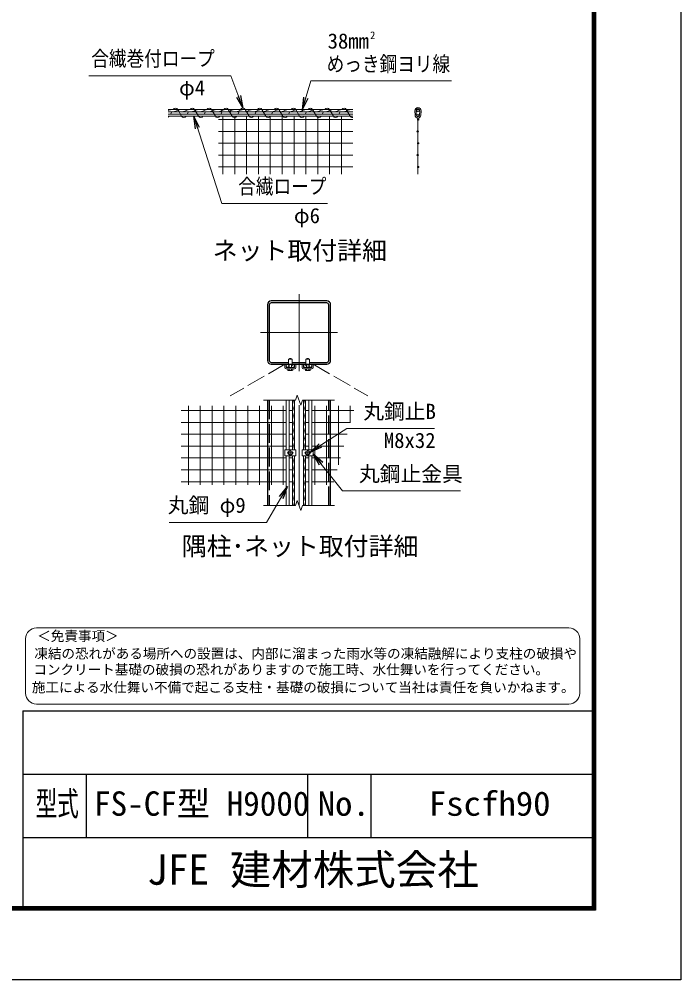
# Model space of a CAD drawing. Units: millimetres, scale not verified. Extents: x -16800 to 16800, y -11880 to 11880.
# Drawn here: x 8433 to 16800, y -11880 to 261 of the extents above; entities that cross this region are included whole.
import ezdxf
from ezdxf.enums import TextEntityAlignment as Align

# ---------------------------------------------------------------- set-up
doc = ezdxf.new("R2010")
doc.units = ezdxf.units.MM
doc.header["$LTSCALE"] = 40
doc.linetypes.add('DASHED', pattern=[7.5, 6, -1.5])
doc.linetypes.add('USER1', pattern=[50.8, 31.75, -6.35, 6.35, -6.35])
for name, color, linetype, lineweight in [('0-0_D-TTL-TXT', 7, 'Continuous', 13), ('0-1_D-STR1', 1, 'Continuous', 25), ('0-2_D-BMK', 2, 'USER1', 13), ('0-3_D-STR3', 3, 'Continuous', 13), ('0-4_D-STR-DIM', 7, 'Continuous', 13), ('0-5_D-STR-TXT', 7, 'Continuous', 13), ('0-7_D-STR2', 7, 'Continuous', 13), ('0-C_D-TTL', 7, 'Continuous', 25)]:
    doc.layers.add(name, color=color, linetype=linetype, lineweight=lineweight)
doc.layers.add('0-8_0', color=7, linetype='Continuous')
doc.styles.add('ＭＳ ゴシック', font='')
doc.styles.get('ＭＳ ゴシック').set_extended_font_data('MS Gothic')

# ---------------------------------------------------------------- blocks, each defined once
blk = doc.blocks.new('_Open')
at = {"layer": '0-8_0'}
blk.add_line((-40, 6.67), (0, 0), dxfattribs=at)
blk.add_lwpolyline([(-40, -6.67), (0, 0), (-40, 0)], dxfattribs=at)

msp = doc.modelspace()

# ---------------------------------------------------------------- linework, layer by layer
at = {"layer": '0-0_D-TTL-TXT', "color": 2}
for p, q in [((15385.01, -7431.5), (8651.13, -7431.5)), ((8513.45, -7569.18), (8513.45, -8257.56)), ((15522.69, -8257.56), (15522.69, -7569.18)), ((8651.13, -8395.24), (15385.01, -8395.24))]:
    msp.add_line(p, q, dxfattribs=at)
for centre, start, end in [((8651.13, -7569.18), 90, 180), ((15385.01, -7569.18), 0, 90), ((8651.13, -8257.56), 180, 270), ((15385.01, -8257.56), 270, 0)]:
    msp.add_arc(centre, 137.68, start, end, dxfattribs=at)
at = {"layer": '0-1_D-STR1'}
for p, q in [((11571.83, -3348.25), (11571.83, -4052.25)), ((11595.83, -3348.25), (11595.83, -4052.25)), ((12323.83, -3300.25), (11619.83, -3300.25)), ((12323.83, -3324.25), (11619.83, -3324.25)), ((12347.83, -4052.25), (12347.83, -3348.25)), ((12371.83, -4052.25), (12371.83, -3348.25)), ((11619.83, -4076.25), (11839.59, -4076.25)), ((11619.83, -4100.25), (12323.83, -4100.25)), ((11884.08, -4076.25), (12059.59, -4076.25)), ((12104.08, -4076.25), (12323.83, -4076.25)), ((11571.83, -4553.47), (11571.83, -5886.8)), ((12371.83, -5886.8), (12371.83, -4553.47))]:
    msp.add_line(p, q, dxfattribs=at)
at = {"layer": '0-1_D-STR1', "linetype": 'DASHED'}
for p, q in [((11595.83, -4553.47), (11595.83, -5886.8)), ((12347.83, -5886.8), (12347.83, -4553.47))]:
    msp.add_line(p, q, dxfattribs=at)
at = {"layer": '0-1_D-STR1'}
for centre, radius, start, end in [((11619.83, -3348.25), 48, 90, 180), ((11619.83, -3348.25), 24, 90, 180), ((12323.83, -3348.25), 48, 0, 90), ((12323.83, -3348.25), 24, 0, 90), ((11619.83, -4052.25), 48, 180, 270), ((11619.83, -4052.25), 24, 180, 270), ((12323.83, -4052.25), 24, 270, 0), ((12323.83, -4052.25), 48, 270, 0)]:
    msp.add_arc(centre, radius, start, end, dxfattribs=at)
at = {"layer": '0-2_D-BMK'}
for p, q in [((11971.83, -3214.76), (11971.83, -4185.75)), ((11486.34, -3700.25), (12457.33, -3700.25)), ((11971.83, -5886.8), (11971.83, -4553.47)), ((11821.83, -5220.14), (11901.83, -5220.14)), ((11861.83, -5260.14), (11861.83, -5180.14)), ((12121.83, -5220.14), (12041.83, -5220.14)), ((12081.83, -5260.14), (12081.83, -5180.14))]:
    msp.add_line(p, q, dxfattribs=at)
at = {"layer": '0-3_D-STR3'}
for p, q in [((10318.17, -879.64), (12651.51, -879.64)), ((10318.17, -911.64), (12651.51, -911.64)), ((12651.51, -939.64), (10318.17, -939.64)), ((12651.51, -963.64), (10318.17, -963.64)), ((13439.53, -952.21), (13435.53, -896.21)), ((13455.49, -951.07), (13451.49, -895.07)), ((13495.53, -951.07), (13499.53, -895.07)), ((13511.49, -952.21), (13515.49, -896.21)), ((11793.03, -4100.25), (11809.83, -4100.25)), ((11793.03, -4140.25), (11793.03, -4100.25)), ((11809.83, -4138.25), (11809.83, -4100.25)), ((11839.43, -4100.25), (11839.83, -4037.45)), ((11883.83, -4037.45), (11839.83, -4037.45)), ((11845.83, -4033.85), (11850.63, -4029.05)), ((11845.83, -4033.85), (11877.83, -4033.85)), ((11845.83, -4037.45), (11845.83, -4033.85)), ((11845.83, -4140.25), (11845.83, -4100.25)), ((11848.83, -4037.45), (11848.83, -4030.85)), ((11848.83, -4140.25), (11848.83, -4100.25)), ((11850.63, -4029.05), (11873.03, -4029.05)), ((11877.83, -4033.85), (11873.03, -4029.05)), ((11874.83, -4037.45), (11874.83, -4030.85)), ((11874.83, -4140.25), (11874.83, -4100.25)), ((11877.83, -4037.45), (11877.83, -4033.85)), ((11877.83, -4140.25), (11877.83, -4100.25)), ((11883.83, -4037.45), (11884.23, -4100.25)), ((11913.83, -4138.25), (11913.83, -4100.25)), ((11913.83, -4100.25), (11930.63, -4100.25)), ((11930.63, -4140.25), (11930.63, -4100.25)), ((12013.03, -4100.25), (12029.83, -4100.25)), ((12013.03, -4140.25), (12013.03, -4100.25)), ((12029.83, -4138.25), (12029.83, -4100.25)), ((12059.43, -4100.25), (12059.83, -4037.45)), ((12103.83, -4037.45), (12059.83, -4037.45)), ((12065.83, -4033.85), (12070.63, -4029.05)), ((12065.83, -4033.85), (12097.83, -4033.85)), ((12065.83, -4037.45), (12065.83, -4033.85)), ((12065.83, -4140.25), (12065.83, -4100.25)), ((12068.83, -4037.45), (12068.83, -4030.85)), ((12068.83, -4140.25), (12068.83, -4100.25)), ((12070.63, -4029.05), (12093.03, -4029.05)), ((12097.83, -4033.85), (12093.03, -4029.05)), ((12094.83, -4037.45), (12094.83, -4030.85)), ((12094.83, -4140.25), (12094.83, -4100.25)), ((12097.83, -4037.45), (12097.83, -4033.85)), ((12097.83, -4140.25), (12097.83, -4100.25)), ((12103.83, -4037.45), (12104.23, -4100.25)), ((12133.83, -4138.25), (12133.83, -4100.25)), ((12133.83, -4100.25), (12150.63, -4100.25)), ((12150.63, -4140.25), (12150.63, -4100.25)), ((11809.83, -4157.05), (11913.83, -4157.05)), ((11811.83, -4140.25), (11911.83, -4140.25)), ((11831.81, -4157.05), (11831.81, -4175.47)), ((11831.81, -4157.05), (11891.86, -4157.05)), ((11836.63, -4178.25), (11831.81, -4175.47)), ((11836.63, -4178.25), (11887.03, -4178.25)), ((11846.82, -4157.05), (11846.82, -4175.47)), ((11876.84, -4157.05), (11876.84, -4175.47)), ((11887.03, -4178.25), (11891.86, -4175.47)), ((11891.86, -4157.05), (11891.86, -4175.47)), ((12029.83, -4157.05), (12133.83, -4157.05)), ((12031.83, -4140.25), (12131.83, -4140.25)), ((12051.81, -4157.05), (12051.81, -4175.47)), ((12051.81, -4157.05), (12111.86, -4157.05)), ((12056.63, -4178.25), (12051.81, -4175.47)), ((12056.63, -4178.25), (12107.03, -4178.25)), ((12066.82, -4157.05), (12066.82, -4175.47)), ((12096.84, -4157.05), (12096.84, -4175.47)), ((12107.03, -4178.25), (12111.86, -4175.47)), ((12111.86, -4157.05), (12111.86, -4175.47)), ((11809.83, -5182.14), (11809.83, -4553.47)), ((11845.83, -5182.14), (11845.83, -4553.47)), ((11889.83, -5182.14), (11889.83, -4553.47)), ((11913.83, -5182.14), (11913.83, -4553.47)), ((12029.83, -5182.14), (12029.83, -4553.47)), ((12053.83, -5182.14), (12053.83, -4553.47)), ((12097.83, -5182.14), (12097.83, -4553.47)), ((12133.83, -5182.14), (12133.83, -4553.47)), ((11793.03, -5182.14), (11930.63, -5182.14)), ((11793.03, -5182.14), (11793.03, -5258.14)), ((11835.83, -5205.12), (11861.83, -5190.11)), ((11835.83, -5235.15), (11835.83, -5205.12)), ((11861.83, -5190.11), (11887.83, -5205.12)), ((11887.83, -5205.12), (11887.83, -5235.15)), ((11930.63, -5182.14), (11930.63, -5258.14)), ((12150.63, -5182.14), (12013.03, -5182.14)), ((12013.03, -5182.14), (12013.03, -5258.14)), ((12081.83, -5190.11), (12055.83, -5205.12)), ((12055.83, -5205.12), (12055.83, -5235.15)), ((12107.83, -5205.12), (12081.83, -5190.11)), ((12107.83, -5235.15), (12107.83, -5205.12)), ((12150.63, -5182.14), (12150.63, -5258.14)), ((11793.03, -5258.14), (11930.63, -5258.14)), ((11809.83, -5886.8), (11809.83, -5258.14)), ((11861.83, -5250.16), (11835.83, -5235.15)), ((11845.83, -5886.8), (11845.83, -5258.14)), ((11887.83, -5235.15), (11861.83, -5250.16)), ((11889.83, -5886.8), (11889.83, -5258.14)), ((11913.83, -5886.8), (11913.83, -5258.14)), ((12150.63, -5258.14), (12013.03, -5258.14)), ((12029.83, -5886.8), (12029.83, -5258.14)), ((12053.83, -5886.8), (12053.83, -5258.14)), ((12055.83, -5235.15), (12081.83, -5250.16)), ((12081.83, -5250.16), (12107.83, -5235.15)), ((12097.83, -5886.8), (12097.83, -5258.14)), ((12133.83, -5886.8), (12133.83, -5258.14))]:
    msp.add_line(p, q, dxfattribs=at)
at = {"layer": '0-3_D-STR3', "color": 4}
for p, q in [((10361.86, -911.64), (10345.28, -939.64)), ((10437.67, -879.64), (10487.41, -963.64)), ((10575.07, -911.64), (10558.48, -939.64)), ((10650.87, -879.64), (10700.62, -963.64)), ((10788.27, -911.64), (10771.69, -939.64)), ((10864.08, -879.64), (10913.82, -963.64)), ((11001.48, -911.64), (10984.9, -939.64)), ((11077.29, -879.64), (11127.03, -963.64)), ((11214.68, -911.64), (11198.1, -939.64)), ((11290.49, -879.64), (11340.23, -963.64)), ((11427.89, -911.64), (11411.31, -939.64)), ((11503.7, -879.64), (11553.44, -963.64)), ((11641.09, -911.64), (11624.51, -939.64)), ((11716.9, -879.64), (11766.65, -963.64)), ((11854.3, -911.64), (11837.72, -939.64)), ((11930.11, -879.64), (11979.85, -963.64)), ((12067.5, -911.64), (12050.92, -939.64)), ((12143.31, -879.64), (12193.06, -963.64)), ((12280.71, -911.64), (12264.13, -939.64)), ((12356.52, -879.64), (12406.26, -963.64)), ((12493.92, -911.64), (12477.33, -939.64)), ((12569.73, -879.64), (12619.47, -963.64))]:
    msp.add_line(p, q, dxfattribs=at)
at = {"layer": '0-3_D-STR3'}
for points in [[(10366.18, -879.64), (10326.16, -888.89), (10318.17, -893.51)], [(10479.5, -879.64), (10439.49, -888.89), (10414.95, -903.06), (10378.13, -911.64)], [(10592.82, -879.64), (10552.81, -888.89), (10528.27, -903.06), (10491.46, -911.64)], [(10706.14, -879.64), (10666.13, -888.89), (10641.59, -903.06), (10604.78, -911.64)], [(10819.46, -879.64), (10779.45, -888.89), (10754.92, -903.06), (10718.1, -911.64)], [(10932.79, -879.64), (10892.77, -888.89), (10868.24, -903.06), (10831.42, -911.64)], [(11046.11, -879.64), (11006.1, -888.89), (10981.56, -903.06), (10944.75, -911.64)], [(11159.43, -879.64), (11119.42, -888.89), (11094.88, -903.06), (11058.07, -911.64)], [(11272.75, -879.64), (11232.74, -888.89), (11208.2, -903.06), (11171.39, -911.64)], [(11386.08, -879.64), (11346.06, -888.89), (11321.53, -903.06), (11284.71, -911.64)], [(11499.4, -879.64), (11459.39, -888.89), (11434.85, -903.06), (11398.04, -911.64)], [(11612.72, -879.64), (11572.71, -888.89), (11548.17, -903.06), (11511.36, -911.64)], [(11726.04, -879.64), (11686.03, -888.89), (11661.49, -903.06), (11624.68, -911.64)], [(11839.37, -879.64), (11799.35, -888.89), (11774.82, -903.06), (11738, -911.64)], [(11952.69, -879.64), (11912.68, -888.89), (11888.14, -903.06), (11851.32, -911.64)], [(12066.01, -879.64), (12026, -888.89), (12001.46, -903.06), (11964.65, -911.64)], [(12179.33, -879.64), (12139.32, -888.89), (12114.78, -903.06), (12077.97, -911.64)], [(12292.65, -879.64), (12252.64, -888.89), (12228.11, -903.06), (12191.29, -911.64)], [(12405.98, -879.64), (12365.96, -888.89), (12341.43, -903.06), (12304.61, -911.64)], [(12519.3, -879.64), (12479.29, -888.89), (12454.75, -903.06), (12417.94, -911.64)], [(12632.62, -879.64), (12592.61, -888.89), (12568.07, -903.06), (12531.26, -911.64)], [(11889.83, -4611.33), (11897.46, -4649.28), (11907.54, -4666.94), (11913.83, -4703.38)], [(11897.21, -4553.47), (11897.46, -4554.71), (11907.54, -4572.37), (11913.83, -4608.81)], [(12029.83, -4611.33), (12037.46, -4649.28), (12047.54, -4666.94), (12053.83, -4703.38)], [(12037.21, -4553.47), (12037.46, -4554.71), (12047.54, -4572.37), (12053.83, -4608.81)], [(11889.83, -4705.9), (11897.46, -4743.85), (11907.54, -4761.51), (11913.83, -4797.95)], [(12029.83, -4705.9), (12037.46, -4743.85), (12047.54, -4761.51), (12053.83, -4797.95)], [(11889.83, -4800.48), (11897.46, -4838.42), (11907.54, -4856.09), (11913.83, -4892.52)], [(12029.83, -4800.48), (12037.46, -4838.42), (12047.54, -4856.09), (12053.83, -4892.52)], [(11889.83, -4895.05), (11897.46, -4932.99), (11907.54, -4950.66), (11913.83, -4987.09)], [(12029.83, -4895.05), (12037.46, -4932.99), (12047.54, -4950.66), (12053.83, -4987.09)], [(11889.83, -4989.62), (11897.46, -5027.57), (11907.54, -5045.23), (11913.83, -5081.66)], [(11889.83, -5084.19), (11897.46, -5122.14), (11907.54, -5139.8), (11913.83, -5176.24)], [(12029.83, -4989.62), (12037.46, -5027.57), (12047.54, -5045.23), (12053.83, -5081.66)], [(12029.83, -5084.19), (12037.46, -5122.14), (12047.54, -5139.8), (12053.83, -5176.24)], [(11889.83, -5273.33), (11897.46, -5311.28), (11907.54, -5328.94), (11913.83, -5365.38)], [(12029.83, -5273.33), (12037.46, -5311.28), (12047.54, -5328.94), (12053.83, -5365.38)], [(11889.83, -5367.91), (11897.46, -5405.85), (11907.54, -5423.52), (11913.83, -5459.95)], [(11889.83, -5462.48), (11897.46, -5500.42), (11907.54, -5518.09), (11913.83, -5554.52)], [(12029.83, -5367.91), (12037.46, -5405.85), (12047.54, -5423.52), (12053.83, -5459.95)], [(12029.83, -5462.48), (12037.46, -5500.42), (12047.54, -5518.09), (12053.83, -5554.52)], [(11889.83, -5557.05), (11897.46, -5595), (11907.54, -5612.66), (11913.83, -5649.09)], [(12029.83, -5557.05), (12037.46, -5595), (12047.54, -5612.66), (12053.83, -5649.09)], [(11889.83, -5651.62), (11897.46, -5689.57), (11907.54, -5707.23), (11913.83, -5743.67)], [(12029.83, -5651.62), (12037.46, -5689.57), (12047.54, -5707.23), (12053.83, -5743.67)], [(11889.83, -5746.19), (11897.46, -5784.14), (11907.54, -5801.8), (11913.83, -5838.24)], [(12029.83, -5746.19), (12037.46, -5784.14), (12047.54, -5801.8), (12053.83, -5838.24)], [(11889.83, -5840.76), (11897.46, -5878.71), (11902.08, -5886.8)], [(12029.83, -5840.76), (12037.46, -5878.71), (12042.08, -5886.8)]]:
    msp.add_lwpolyline(points, dxfattribs=at)
for centre, radius in [((13475.51, -895.64), 16), ((13475.51, -951.64), 12), ((11827.83, -4118.25), 18), ((11901.83, -4112.25), 12), ((12041.83, -4112.25), 12), ((12115.83, -4118.25), 18), ((11861.83, -5220.14), 25), ((12081.83, -5220.14), 25)]:
    msp.add_circle(centre, radius, dxfattribs=at)
at = {"layer": '0-3_D-STR3', "color": 4}
for centre, start, end in [((10302.64, -947.92), 298.5737, 331.06202), ((10409.24, -895.36), 28.93798, 151.06202), ((10515.84, -947.92), 208.93798, 331.06202), ((10622.44, -895.36), 28.93798, 151.06202), ((10729.05, -947.92), 208.93798, 331.06202), ((10835.65, -895.36), 28.93798, 151.06202), ((10942.25, -947.92), 208.93798, 331.06202), ((11048.86, -895.36), 28.93798, 151.06202), ((11155.46, -947.92), 208.93798, 331.06202), ((11262.06, -895.36), 28.93798, 151.06202), ((11368.66, -947.92), 208.93798, 331.06202), ((11475.27, -895.36), 28.93798, 151.06202), ((11581.87, -947.92), 208.93798, 331.06202), ((11688.47, -895.36), 28.93798, 151.06202), ((11795.08, -947.92), 208.93798, 331.06202), ((11901.68, -895.36), 28.93798, 151.06202), ((12008.28, -947.92), 208.93798, 331.06202), ((12114.88, -895.36), 28.93798, 151.06202), ((12221.49, -947.92), 208.93798, 331.06202), ((12328.09, -895.36), 28.93798, 151.06202), ((12434.69, -947.92), 208.93798, 331.06202), ((12541.3, -895.36), 28.93798, 151.06202), ((12647.9, -947.92), 208.93798, 276.37941)]:
    msp.add_arc(centre, 32.49, start, end, dxfattribs=at)
at = {"layer": '0-3_D-STR3'}
for centre, radius, start, end in [((13475.51, -895.64), 40, 0, 180), ((13475.51, -895.64), 40, 0, 180), ((13475.51, -951.64), 36, 180, 0), ((13475.51, -895.64), 24, 0, 180), ((13475.51, -951.64), 20, 180, 0), ((11809.83, -4140.25), 16.8, 180, 270), ((11811.83, -4138.25), 2, 180, 270), ((11811.83, -4138.25), 2, 180, 270), ((11839.32, -4164.5), 13.29, 235.61585, 304.38415), ((11861.83, -4128.11), 49.68, 252.4121, 287.5879), ((11884.35, -4164.5), 13.29, 235.61585, 304.38415), ((11911.83, -4138.25), 2, 270, 0), ((11913.83, -4140.25), 16.8, 270, 0), ((12029.83, -4140.25), 16.8, 180, 270), ((12031.83, -4138.25), 2, 180, 270), ((12031.83, -4138.25), 2, 180, 270), ((12059.32, -4164.5), 13.29, 235.61585, 304.38415), ((12081.83, -4128.11), 49.68, 252.4121, 287.5879), ((12104.35, -4164.5), 13.29, 235.61585, 304.38415), ((12131.83, -4138.25), 2, 270, 0), ((12133.83, -4140.25), 16.8, 270, 0)]:
    msp.add_arc(centre, radius, start, end, dxfattribs=at)
at = {"layer": '0-4_D-STR-DIM'}
for p, q in [((11948.75, -4490.04), (11925.66, -4553.47)), ((11994.92, -4616.9), (11948.75, -4490.04)), ((11521.83, -4553.47), (11925.66, -4553.47)), ((12018.01, -4553.47), (11994.92, -4616.9)), ((12018.01, -4553.47), (12421.83, -4553.47)), ((11948.75, -5823.37), (11925.66, -5886.8)), ((11994.92, -5950.23), (11948.75, -5823.37)), ((11521.83, -5886.8), (11925.66, -5886.8)), ((12018.01, -5886.8), (11994.92, -5950.23)), ((12018.01, -5886.8), (12421.83, -5886.8))]:
    msp.add_line(p, q, dxfattribs=at)
at = {"layer": '0-5_D-STR-TXT'}
for points in [[(9313.36, -454.01), (11107.91, -454.01), (11261.36, -861)], [(13902.24, -519.13), (12120.88, -519.13), (12010.47, -884.13)], [(12333.96, -2069.24), (10994.22, -2069.24), (10641.36, -965.55)], [(13685.13, -4910.72), (12577.88, -4910.72), (12109.51, -5212.46)], [(14014.79, -5700.82), (12523.79, -5700.82), (12151.88, -5236.97)], [(10329.45, -6100.21), (11561.58, -6100.21), (11825.84, -5646.66)]]:
    msp.add_lwpolyline(points, dxfattribs=at)
at = {"layer": '0-7_D-STR2'}
for p, q in [((11008.52, -1698.97), (11008.52, -963.64)), ((11158.52, -1698.66), (11158.52, -963.64)), ((11308.52, -1698.36), (11308.52, -963.64)), ((11458.52, -1698.06), (11458.52, -963.64)), ((11608.52, -1697.75), (11608.52, -963.64)), ((11758.52, -1697.45), (11758.52, -963.64)), ((11908.52, -1697.14), (11908.52, -963.64)), ((12058.52, -1696.84), (12058.52, -963.64)), ((12208.52, -1696.54), (12208.52, -963.64)), ((12358.52, -1696.23), (12358.52, -963.64)), ((12508.52, -1695.93), (12508.52, -963.64)), ((10951.76, -1006.63), (12651.51, -1006.63)), ((13475.51, -987.64), (13475.51, -1695.64)), ((10951.76, -1156.63), (12651.51, -1156.63)), ((10951.76, -1306.63), (12651.51, -1306.63)), ((10951.76, -1456.63), (12651.51, -1456.63)), ((10951.76, -1606.63), (12651.51, -1606.63)), ((10482.85, -4684.87), (11809.83, -4684.87)), ((10573.19, -5623.88), (10573.19, -4625.22)), ((10723.19, -5623.88), (10723.19, -4625.22)), ((10873.19, -5623.88), (10873.19, -4625.22)), ((11023.19, -5623.88), (11023.19, -4625.22)), ((11173.19, -5623.88), (11173.19, -4625.22)), ((11323.19, -5623.88), (11323.19, -4625.22)), ((11473.19, -5623.88), (11473.19, -4625.22)), ((11623.19, -5623.88), (11623.19, -4625.22)), ((11773.19, -5623.88), (11773.19, -4625.22)), ((11845.83, -4684.87), (11889.83, -4684.87)), ((12097.83, -4684.87), (12053.83, -4684.87)), ((12664.96, -4684.87), (12133.83, -4684.87)), ((12170.47, -5623.88), (12170.47, -4625.22)), ((12320.47, -5623.88), (12320.47, -4625.22)), ((12470.47, -5372.51), (12470.47, -4625.22)), ((12620.47, -4842.16), (12620.47, -4625.22)), ((10482.85, -4834.87), (11809.83, -4834.87)), ((11845.83, -4834.87), (11889.83, -4834.87)), ((12097.83, -4834.87), (12053.83, -4834.87)), ((12622.53, -4834.87), (12133.83, -4834.87)), ((10482.85, -4984.87), (11809.83, -4984.87)), ((11845.83, -4984.87), (11889.83, -4984.87)), ((12097.83, -4984.87), (12053.83, -4984.87)), ((12580.11, -4984.87), (12133.83, -4984.87)), ((10482.85, -5134.87), (11809.83, -5134.87)), ((11845.83, -5134.87), (11889.83, -5134.87)), ((12097.83, -5134.87), (12053.83, -5134.87)), ((12537.68, -5134.87), (12133.83, -5134.87)), ((10482.85, -5284.87), (11809.83, -5284.87)), ((11845.83, -5284.87), (11889.83, -5284.87)), ((12097.83, -5284.87), (12053.83, -5284.87)), ((12495.26, -5284.87), (12133.83, -5284.87)), ((10482.85, -5434.87), (11809.83, -5434.87)), ((11845.83, -5434.87), (11889.83, -5434.87)), ((12097.83, -5434.87), (12053.83, -5434.87)), ((12452.83, -5434.87), (12133.83, -5434.87)), ((10482.85, -5584.87), (11809.83, -5584.87)), ((11845.83, -5584.87), (11889.83, -5584.87)), ((12097.83, -5584.87), (12053.83, -5584.87)), ((12410.41, -5584.87), (12133.83, -5584.87))]:
    msp.add_line(p, q, dxfattribs=at)
at = {"layer": '0-7_D-STR2', "linetype": 'DASHED'}
for p, q in [((11793.03, -4100.25), (11100.21, -4500.25)), ((12150.63, -4100.25), (12843.45, -4500.25))]:
    msp.add_line(p, q, dxfattribs=at)
at = {"layer": '0-7_D-STR2'}
for centre in [(13475.51, -1006.63), (13482.17, -1006.63), (13468.84, -1156.63), (13475.51, -1156.63), (13475.51, -1306.63), (13482.17, -1306.63), (13468.84, -1456.63), (13475.51, -1456.63), (13475.51, -1606.63), (13482.17, -1606.63)]:
    msp.add_circle(centre, 6.67, dxfattribs=at)
at = {"layer": '0-C_D-TTL'}
for p, q in [((8480, -8480), (8480, -10960)), ((8480, -8480), (15680, -8480)), ((8480, -9280), (15680, -9280)), ((9280, -9280), (9280, -10080)), ((12080, -9280), (12080, -10080)), ((12880, -9280), (12880, -10080)), ((8480, -10080), (15680, -10080))]:
    msp.add_line(p, q, dxfattribs=at)
at = {"layer": '0-C_D-TTL', "color": 2}
msp.add_lwpolyline([(-16800, 11880), (16800, 11880), (16800, -11880), (-16800, -11880)], close=True, dxfattribs=at)
at = {"layer": '0-C_D-TTL'}
for points in [[(-15720, 11000), (15720, 11000), (15720, -11000), (-15720, -11000)], [(-15710, 10990), (15710, 10990), (15710, -10990), (-15710, -10990)], [(-15700, 10980), (15700, 10980), (15700, -10980), (-15700, -10980)], [(-15690, 10970), (15690, 10970), (15690, -10970), (-15690, -10970)], [(-15680, 10960), (15680, 10960), (15680, -10960), (-15680, -10960)]]:
    msp.add_lwpolyline(points, close=True, dxfattribs=at)

# ---------------------------------------------------------------- block references
at = {"layer": '0-5_D-STR-TXT', "xscale": 4, "yscale": 4}
for p, rotation in [((11262.06, -862.87), 290.65707), ((12009.89, -886.04), 253.16926), ((10640.75, -963.64), 107.72935), ((12107.83, -5213.54), 212.7918), ((12150.63, -5235.41), 128.72125), ((11826.85, -5644.93), 59.77232)]:
    msp.add_blockref('_Open', p, dxfattribs=dict(at, rotation=rotation))

# ---------------------------------------------------------------- texts
at = {"layer": '0-0_D-TTL-TXT', "style": 'ＭＳ ゴシック'}
for s, height, p in [('ネット取付詳細', 230.8, (10880.26, -2847.07)), ('隅柱･ネット取付詳細', 230.8, (10490.41, -6584.89)), ('＜免責事項＞ \u3000\u3000', 125.8, (8661.33, -7635.76)), ('凍結の恐れがある場所への設置は、内部に溜まった雨水等の凍結融解により支柱の破損や', 125.8, (8624.09, -7857.41)), ('コンクリート基礎の破損の恐れがありますので施工時、水仕舞いを行ってください。', 125.8, (8612.77, -8059.58)), ('施工による水仕舞い不備で起こる支柱・基礎の破損について当社は責任を負いかねます。 ', 125.8, (8593.52, -8283.97)), ('FS-CF型 H9000', 307.9, (9379.73, -9899.21)), ('JFE 建材株式会社', 384.8, (10049.52, -10794.02))]:
    msp.add_text(s, height=height, dxfattribs=at).set_placement(p, align=Align.BOTTOM_LEFT)
for s, width, p in [('型式', 0.65, (8641.07, -9899.21)), ('No.', 1.05, (12208, -9899.21)), ('Fscfh90', 1.05, (13613.33, -9899.21))]:
    msp.add_text(s, height=307.9, dxfattribs=dict(at, width=width)).set_placement(p, align=Align.BOTTOM_LEFT)
at = {"layer": '0-5_D-STR-TXT', "style": 'ＭＳ ゴシック'}
for s, height, p in [('38mm', 192.4, (12333.71, -168.2)), ('2', 96.19, (12871.35, -18.49)), ('φ4', 192.4, (10454.67, -759.63)), ('φ6', 192.4, (11907.35, -2374.86)), ('丸鋼止B', 192.4, (12784.63, -4850.22)), ('M8x32', 192.4, (13044.52, -5216.34)), ('丸鋼止金具', 192.4, (12730.53, -5639.82)), ('丸鋼 φ9', 192.4, (10312.19, -6035.65))]:
    msp.add_text(s, height=height, dxfattribs=at).set_placement(p, align=Align.BOTTOM_LEFT)
at = {"layer": '0-5_D-STR-TXT', "style": 'ＭＳ ゴシック', "width": 0.85}
for s, p in [('合繊巻付ロープ', (9344.98, -389.96)), ('めっき鋼ヨリ線', (12321.53, -457.62)), ('合繊ロープ', (11202.99, -2005.19))]:
    msp.add_text(s, height=192.4, dxfattribs=at).set_placement(p, align=Align.BOTTOM_LEFT)

doc.saveas('drawing.dxf')
